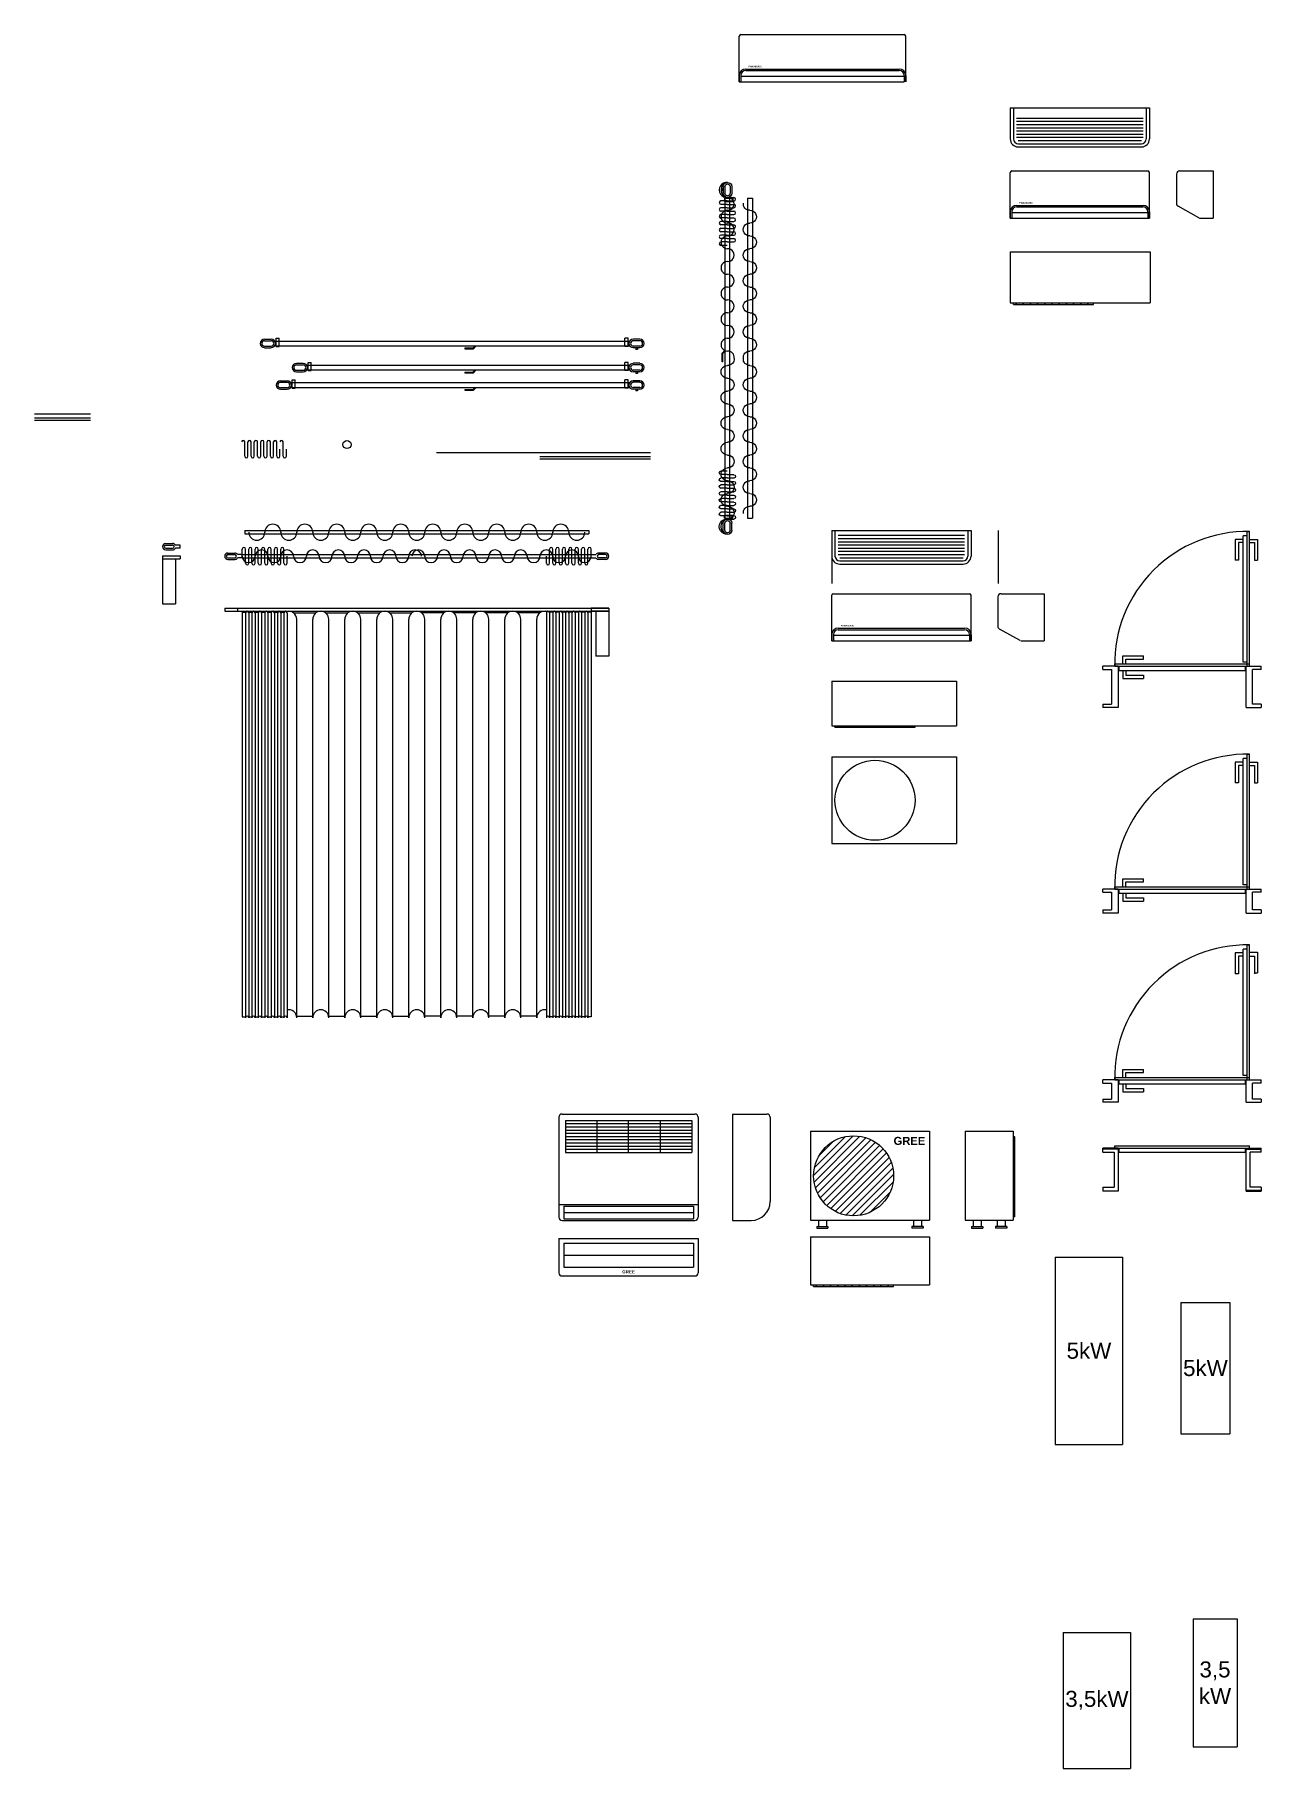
# Model space of a CAD drawing. Header units: millimetres. Extents: x -191 to 6553, y -2393 to 721.
# Drawn here: x 602 to 1369, y -362 to 721 of the extents above; entities that cross this region are included whole.
import ezdxf
from ezdxf.lldxf.tags import DXFTag

# ---------------------------------------------------------------- set-up
doc = ezdxf.new("R2010")
doc.units = ezdxf.units.MM
doc.layers.add('Zasłony', color=9, linetype='Continuous')
tags = doc.linetypes.add('03B018', pattern=[5.4, 2.16, -3.24]).pattern_tags.tags
tags[6:7] = [DXFTag(74, 4), DXFTag(75, 0), DXFTag(340, '0'), DXFTag(46, 1.0), DXFTag(50, 0.0), DXFTag(44, 0.0), DXFTag(45, 0.0)]
tags[4:5] = [DXFTag(74, 4), DXFTag(75, 0), DXFTag(340, '0'), DXFTag(46, 1.0), DXFTag(50, 0.0), DXFTag(44, 0.0), DXFTag(45, 0.0)]

# ---------------------------------------------------------------- blocks, each defined once
blk = doc.blocks.new('Z$W@#20326')
for p, q in [((0, 4), (84.3, 4)), ((0, 2.5), (0, 4)), ((0, 2.5), (84.3, 2.5)), ((2.65, 2.5), (2.65, 0)), ((2.65, 0), (81.65, 0)), ((81.65, 2.5), (81.65, 0)), ((84.3, 2.5), (84.3, 4))]:
    blk.add_line(p, q)
blk = doc.blocks.new('Z$W@#32459')
for p, q in [((2.6, 6.3), (6.9, 6.3)), ((2.6, 5.3), (6.9, 5.3)), ((2.6, 2), (6.9, 2)), ((2.6, 1), (6.9, 1)), ((9, 5.1), (211, 5.1)), ((9, 2.1), (211, 2.1)), ((10, 1.8), (10, 6.9)), ((10, 6.9), (12, 6.9)), ((10, 1.8), (12, 1.8)), ((12, 1.8), (12, 6.9)), ((107.9, 0.8), (113.1, 0.8)), ((107.9, 0.8), (107.9, 0.3)), ((107.9, 0.3), (113.3, 0.3)), ((113.1, 0.8), (114.4, 2.1)), ((113.3, 0.3), (115.1, 2.1)), ((208, 1.8), (208, 6.9)), ((210, 6.9), (208, 6.9)), ((210, 1.8), (208, 1.8)), ((210, 1.8), (210, 6.9)), ((217.3, 6.3), (213.2, 6.3)), ((217.3, 5.3), (213.2, 5.3)), ((217.3, 2), (213.2, 2)), ((217.3, 1), (213.2, 1)), ((214.8, 1), (214.8, 0)), ((215.8, 0), (214.8, 0)), ((215.8, 1), (215.8, 0))]:
    blk.add_line(p, q)
for centre, radius, start, end in [((2.6, 3.6), 2.65, 90, 270), ((2.6, 3.6), 1.65, 90, 270), ((6.9, 3.6), 2.65, 270, 90), ((6.9, 3.6), 1.65, 270, 90), ((213.2, 3.6), 2.65, 90, 270), ((213.2, 3.6), 1.65, 90, 270), ((217.3, 3.6), 2.65, 270, 90), ((217.3, 3.6), 1.65, 270, 90)]:
    blk.add_arc(centre, radius, start, end)
blk = doc.blocks.new('Z$W@#17954')
for centre, radius, start, end in [((4.8, 4.8), 4.81, 188.597, 351.403), ((13.5, 4.2), 4, 358.6686, 181.3314), ((21.5, 4), 4, 178.6686, 1.3314), ((29.5, 4.2), 4, 358.6686, 181.3314), ((37.5, 4), 4, 178.6686, 1.3314), ((45.5, 4.2), 4, 358.6686, 181.3314), ((53.5, 4), 4, 178.6686, 1.3314), ((61.5, 4.2), 4, 358.6686, 181.3314), ((69.5, 4), 4, 178.6686, 1.3314), ((77.5, 4.2), 4, 358.6686, 181.3314), ((85.5, 4), 4, 178.6686, 1.3314), ((93.5, 4.2), 4, 358.6686, 181.3314), ((101.5, 4), 4, 178.6686, 1.3314), ((109.5, 4.2), 4, 83.1113, 181.3314)]:
    blk.add_arc(centre, radius, start, end)
blk = doc.blocks.new('Z$W@#15701')
for p, q in [((8.3, 13.1), (8.3, 17.2)), ((10.4, 13.1), (10.4, 17.2)), ((10.4, 13.1), (10.4, 9.1)), ((12.6, 13.1), (12.6, 17.2)), ((12.6, 13.1), (12.6, 9.1)), ((14.7, 13.1), (14.7, 17.2)), ((14.7, 13.1), (14.7, 9.1)), ((16.9, 13.1), (16.9, 17.2)), ((16.9, 13.1), (16.9, 9.1)), ((19, 13.1), (19, 17.2)), ((19, 13.1), (19, 9.1)), ((21.1, 13.1), (21.1, 17.2)), ((21.1, 13.1), (21.1, 9.1)), ((23.3, 13.1), (23.3, 17.2)), ((23.3, 13.1), (23.3, 9.1)), ((25.4, 13.1), (25.4, 17.2)), ((25.4, 13.1), (25.4, 9.1)), ((27.6, 13.1), (27.6, 17.2)), ((27.6, 13.1), (27.6, 9.1)), ((29.7, 13.1), (29.7, 17.2)), ((29.7, 13.1), (29.7, 9.1)), ((31.8, 13.1), (31.8, 17.2)), ((31.8, 13.1), (31.8, 9.1)), ((34, 13.1), (34, 17.2)), ((34, 13.1), (34, 9.1)), ((36.1, 13.1), (36.1, 17.2)), ((36.1, 13.1), (36.1, 9.1)), ((38.3, 13.1), (38.3, 9.1))]:
    blk.add_line(p, q)
for centre, radius, start, end in [((3.6, 12.8), 4.78, 174.2123, 5.7877), ((9.4, 17.2), 1.07, 0, 180), ((13.6, 17.2), 1.07, 0, 180), ((17.9, 17.2), 1.07, 0, 180), ((22.2, 17.2), 1.07, 0, 180), ((26.5, 17.2), 1.07, 0, 180), ((30.8, 17.2), 1.07, 0, 180), ((35, 17.2), 1.07, 0, 180), ((11.5, 9.1), 1.07, 180, 0), ((15.8, 9.1), 1.07, 180, 0), ((20.1, 9.1), 1.07, 180, 0), ((24.3, 9.1), 1.07, 180, 0), ((28.6, 9.1), 1.07, 180, 0), ((32.9, 9.1), 1.07, 180, 0), ((37.2, 9.1), 1.07, 180, 0)]:
    blk.add_arc(centre, radius, start, end)
blk = doc.blocks.new('Z$W@#593')
for name, p in [('Z$W@#15701', (1.2, -8)), ('Z$W@#17954', (0, 1.2)), ('Z$W@#32459', (0, 1.6))]:
    blk.add_blockref(name, p)
at = {"xscale": -0.9999999999999996}
for name, p in [('Z$W@#17954', (220, 1.2)), ('Z$W@#15701', (218.8, -8))]:
    blk.add_blockref(name, p, dxfattribs=at)
blk = doc.blocks.new('Z$W@#21699')
for p, q in [((0, 5.5), (200, 5.5)), ((0, 5.5), (0, 2.5)), ((0, 2.5), (200, 2.5)), ((200, 5.5), (200, 2.5))]:
    blk.add_line(p, q)
for centre, start, end in [((3.5, 4.2), 358.6686, 97.4535), ((11.5, 4), 178.6686, 1.3314), ((19.5, 4.2), 358.6686, 181.3314), ((27.5, 4), 178.6686, 1.3314), ((35.5, 4.2), 358.6686, 181.3314), ((43.5, 4), 178.6686, 1.3314), ((51.5, 4.2), 358.6686, 181.3314), ((59.5, 4), 178.6686, 1.3314), ((67.5, 4.2), 358.6686, 181.3314), ((75.5, 4), 178.6686, 1.3314), ((83.5, 4.2), 358.6686, 181.3314), ((91.5, 4), 178.6686, 1.3314), ((99.5, 4.2), 83.1113, 181.3314), ((100.5, 4.2), 358.6686, 96.8887), ((108.5, 4), 178.6686, 1.3314), ((116.5, 4.2), 358.6686, 181.3314), ((124.5, 4), 178.6686, 1.3314), ((132.5, 4.2), 358.6686, 181.3314), ((140.5, 4), 178.6686, 1.3314), ((148.5, 4.2), 358.6686, 181.3314), ((156.5, 4), 178.6686, 1.3314), ((164.5, 4.2), 358.6686, 181.3314), ((172.5, 4), 178.6686, 1.3314), ((180.5, 4.2), 358.6686, 181.3314), ((188.5, 4), 178.6686, 1.3314), ((196.5, 4.2), 82.5465, 181.3314)]:
    blk.add_arc(centre, 4, start, end)

msp = doc.modelspace()

# ---------------------------------------------------------------- hatches: boundary and pattern name
h = msp.add_hatch()
h.set_pattern_fill('ANSI31', color=256, style=0)
h.set_pattern_definition([(315, (111.558, 871.054), (-2.245064, -2.245064), [])])
h.paths.add_polyline_path([(1263.6, 553.7), (1263.6, 552.7), (1213.6, 552.7), (1213.6, 553.7)])
h = msp.add_hatch()
h.set_pattern_fill('ANSI31', color=256, style=0)
h.set_pattern_definition([(315, (0, 606.85), (-2.245064, -2.245064), [])])
h.paths.add_polyline_path([(1152.1, 289.5), (1152.1, 288.5), (1102.1, 288.5), (1102.1, 289.5)])
h = msp.add_hatch()
h.set_pattern_fill('ANSI31', color=256, style=0)
h.set_pattern_definition([(45, (-173.1503, -494.611), (-2.245064, 2.245064), [])])
h.paths.add_polyline_path([(1138.7, 8.2, 1), (1088.7, 8.2, 1)])
h = msp.add_hatch()
h.set_pattern_fill('ANSI31', color=256, angle=90, style=0)
h.set_pattern_definition([(45, (896.1423, -1119.591), (2.245064, -2.245064), [])])
h.paths.add_polyline_path([(1213.5, 32.5), (1214.5, 32.5), (1214.5, -17.5), (1213.5, -17.5)])
h = msp.add_hatch()
h.set_pattern_fill('ANSI31', color=256, style=0)
h.set_pattern_definition([(315, (-13.384, 257.4755), (-2.245064, -2.245064), [])])
h.paths.add_polyline_path([(1138.7, -59.9), (1138.7, -60.9), (1088.7, -60.9), (1088.7, -59.9)])

# ---------------------------------------------------------------- linework, layer by layer
for p, q in [((1042.3, 691.9), (1042.3, 720.4)), ((1043.3, 721.4), (1145.3, 721.4)), ((1146.3, 691.9), (1146.3, 720.4)), ((1042.3, 695.9), (1042.3, 691.9)), ((1043.3, 695.9), (1043.3, 691.9)), ((1043.3, 695.4), (1145.3, 695.4)), ((1046.3, 699.9), (1142.3, 699.9)), ((1046.3, 698.9), (1142.3, 698.9)), ((1145.3, 695.9), (1145.3, 691.9)), ((1146.3, 695.9), (1146.3, 691.9)), ((1042.3, 691.9), (1145.3, 691.9)), ((1211.6, 675.6), (1298.6, 675.6)), ((1211.6, 675.6), (1211.6, 656.2)), ((1213.6, 675.6), (1213.6, 656.2)), ((1296.6, 675.6), (1296.6, 656.2)), ((1298.6, 675.6), (1298.6, 656.2)), ((1215.6, 669.2), (1294.6, 669.2)), ((1215.6, 667.2), (1294.6, 667.2)), ((1215.6, 665.2), (1294.6, 665.2)), ((1215.6, 663.2), (1294.6, 663.2)), ((1215.6, 661.2), (1294.6, 661.2)), ((1215.6, 659.2), (1294.6, 659.2)), ((1215.6, 657.2), (1294.6, 657.2)), ((1216.6, 655.2), (1293.6, 655.2)), ((1216.6, 653.2), (1293.6, 653.2)), ((1216.6, 651.2), (1293.6, 651.2)), ((1211.6, 606.7), (1211.6, 635.2)), ((1212.6, 636.2), (1297.6, 636.2)), ((1298.6, 606.7), (1298.6, 635.2)), ((1315.5, 634.2), (1315.5, 615.9)), ((1317.5, 636.2), (1338.4, 636.2)), ((1338.4, 636.2), (1338.4, 606.7)), ((1211.6, 610.7), (1211.6, 606.7)), ((1212.6, 610.7), (1212.6, 606.7)), ((1212.6, 610.2), (1297.6, 610.2)), ((1215.6, 614.7), (1294.6, 614.7)), ((1215.6, 613.7), (1294.6, 613.7)), ((1297.6, 610.7), (1297.6, 606.7)), ((1298.6, 610.7), (1298.6, 606.7)), ((1329.5, 606.9), (1316.5, 614.1)), ((1211.6, 606.7), (1298.6, 606.7)), ((1330.5, 606.7), (1338.4, 606.7)), ((1211.6, 585.7), (1211.6, 553.7)), ((1211.6, 585.7), (1299.1, 585.7)), ((1299.1, 585.7), (1299.1, 553.7)), ((1211.6, 553.7), (1299.1, 553.7)), ((1213.6, 552.7), (1213.6, 553.7)), ((1213.6, 552.7), (1263.6, 552.7)), ((1263.6, 552.7), (1263.6, 553.7)), ((745.5, 531), (749.7, 531)), ((752.8, 526.5), (752.8, 531.6)), ((752.8, 531.6), (754.8, 531.6)), ((754.8, 526.5), (754.8, 531.6)), ((970.8, 526.5), (970.8, 531.6)), ((972.8, 531.6), (970.8, 531.6)), ((972.8, 526.5), (972.8, 531.6)), ((980.2, 531), (976, 531)), ((745.5, 530), (749.7, 530)), ((745.5, 526.7), (749.7, 526.7)), ((745.5, 525.7), (749.7, 525.7)), ((751.8, 529.9), (973.8, 529.9)), ((751.8, 526.9), (973.8, 526.9)), ((752.8, 526.5), (754.8, 526.5)), ((870.7, 525.6), (875.9, 525.6)), ((870.7, 525.6), (870.7, 525.1)), ((870.7, 525.1), (876.1, 525.1)), ((875.9, 525.6), (877.2, 526.9)), ((876.1, 525.1), (877.9, 526.9)), ((972.8, 526.5), (970.8, 526.5)), ((980.2, 530), (976, 530)), ((980.2, 526.7), (976, 526.7)), ((980.2, 525.7), (976, 525.7)), ((977.6, 525.7), (977.6, 524.7)), ((978.6, 524.7), (977.6, 524.7)), ((978.6, 525.7), (978.6, 524.7)), ((765.5, 516), (769.7, 516)), ((765.5, 515), (769.7, 515)), ((765.5, 511.7), (769.7, 511.7)), ((765.5, 510.7), (769.7, 510.7)), ((771.8, 514.8), (973.8, 514.8)), ((771.8, 511.8), (973.8, 511.8)), ((772.8, 511.4), (772.8, 516.5)), ((772.8, 516.5), (774.8, 516.5)), ((772.8, 511.4), (774.8, 511.4)), ((774.8, 511.4), (774.8, 516.5)), ((870.7, 510.5), (875.9, 510.5)), ((870.7, 510.5), (870.7, 510)), ((870.7, 510), (876.1, 510)), ((875.9, 510.5), (877.2, 511.8)), ((876.1, 510), (877.9, 511.8)), ((970.8, 511.4), (970.8, 516.5)), ((972.8, 516.5), (970.8, 516.5)), ((972.8, 511.4), (970.8, 511.4)), ((972.8, 511.4), (972.8, 516.5)), ((980.2, 516), (976, 516)), ((980.2, 515), (976, 515)), ((980.2, 511.7), (976, 511.7)), ((980.2, 510.7), (976, 510.7)), ((977.6, 510.7), (977.6, 509.7)), ((978.6, 509.7), (977.6, 509.7)), ((978.6, 510.7), (978.6, 509.7)), ((755.5, 505.1), (759.7, 505.1)), ((755.5, 504.1), (759.7, 504.1)), ((755.5, 500.8), (759.7, 500.8)), ((755.5, 499.8), (759.7, 499.8)), ((761.8, 503.9), (973.8, 503.9)), ((761.8, 500.9), (973.8, 500.9)), ((762.8, 500.5), (762.8, 505.6)), ((762.8, 505.6), (764.8, 505.6)), ((762.8, 500.5), (764.8, 500.5)), ((764.8, 500.5), (764.8, 505.6)), ((870.7, 499.6), (875.9, 499.6)), ((870.7, 499.6), (870.7, 499.1)), ((870.7, 499.1), (876.1, 499.1)), ((875.9, 499.6), (877.2, 500.9)), ((876.1, 499.1), (877.9, 500.9)), ((970.8, 500.5), (970.8, 505.6)), ((972.8, 505.6), (970.8, 505.6)), ((972.8, 500.5), (970.8, 500.5)), ((972.8, 500.5), (972.8, 505.6)), ((980.2, 505.1), (976, 505.1)), ((980.2, 504.1), (976, 504.1)), ((980.2, 500.8), (976, 500.8)), ((980.2, 499.8), (976, 499.8)), ((977.6, 499.8), (977.6, 498.8)), ((978.6, 498.8), (977.6, 498.8)), ((978.6, 499.8), (978.6, 498.8)), ((636.9, 484.2), (601.9, 484.2)), ((636.9, 481.7), (601.9, 481.7)), ((636.9, 480.2), (601.9, 480.2)), ((733.2, 457.9), (733.2, 466.8)), ((733.2, 462.4), (733.2, 466.8)), ((735.2, 457.9), (735.2, 466.8)), ((735.2, 462.4), (735.2, 466.8)), ((737.2, 457.9), (737.2, 466.8)), ((737.2, 462.4), (737.2, 466.8)), ((739.2, 457.9), (739.2, 466.8)), ((741.2, 457.9), (741.2, 466.8)), ((743.2, 457.9), (743.2, 466.8)), ((745.2, 457.9), (745.2, 466.8)), ((747.2, 457.9), (747.2, 466.8)), ((749.2, 457.9), (749.2, 466.8)), ((751.2, 457.9), (751.2, 466.8)), ((753.2, 457.9), (753.2, 466.8)), ((757.2, 457.9), (757.2, 466.8)), ((755.2, 457.9), (755.2, 462.4)), ((759.2, 457.9), (759.2, 462.4)), ((986.7, 460), (853.1, 460)), ((986.7, 457.5), (917.7, 457.5)), ((986.7, 456), (917.7, 456)), ((683.9, 403.4), (688.1, 403.4)), ((683.9, 402.4), (688.1, 402.4)), ((692.9, 402.4), (689.9, 402.4)), ((692.9, 400.4), (692.9, 402.4)), ((733.2, 411.4), (948.2, 411.4)), ((733.2, 411.4), (733.2, 409.4)), ((733.2, 409.4), (948.2, 409.4)), ((948.2, 411.4), (948.2, 409.4)), ((1100.1, 411.4), (1187.1, 411.4)), ((1100.1, 411.4), (1100.1, 395.5)), ((1100.1, 411.4), (1100.1, 378.3)), ((1102.1, 411.4), (1102.1, 395.5)), ((1104.1, 408.5), (1183.1, 408.5)), ((1104.1, 406.5), (1183.1, 406.5)), ((1104.1, 404.5), (1183.1, 404.5)), ((1104.1, 402.5), (1183.1, 402.5)), ((1185.1, 411.4), (1185.1, 395.5)), ((1187.1, 411.4), (1187.1, 395.5)), ((1204.1, 411.4), (1204.1, 378.3)), ((1352.2, 405.9), (1352.2, 392.9)), ((1357.2, 405.9), (1352.2, 405.9)), ((1354.2, 403.9), (1354.2, 392.9)), ((1357.2, 403.9), (1354.2, 403.9)), ((1361.2, 405.9), (1366.2, 405.9)), ((1361.2, 403.9), (1364.2, 403.9)), ((1364.2, 403.9), (1364.2, 392.9)), ((1366.2, 405.9), (1366.2, 392.9)), ((681.9, 395.7), (692.9, 395.7)), ((681.9, 395.7), (681.9, 365.7)), ((681.9, 393.7), (692.9, 393.7)), ((683.9, 400.4), (688.1, 400.4)), ((683.9, 399.4), (688.1, 399.4)), ((692.9, 400.4), (689.9, 400.4)), ((689.9, 393.7), (689.9, 365.7)), ((692.9, 395.7), (692.9, 393.7)), ((722.7, 397.4), (727, 397.4)), ((722.7, 396.4), (727, 396.4)), ((722.7, 394.4), (727, 394.4)), ((722.7, 393.4), (727, 393.4)), ((731.7, 396.4), (728.7, 396.4)), ((731.7, 394.4), (728.7, 394.4)), ((731.7, 395.4), (731.7, 399.9)), ((731.7, 394.4), (731.7, 396.4)), ((731.7, 396.4), (949.7, 396.4)), ((731.7, 394.4), (949.7, 394.4)), ((733.7, 391), (733.7, 399.9)), ((733.7, 395.4), (733.7, 399.9)), ((735.7, 391), (735.7, 399.9)), ((735.7, 395.4), (735.7, 399.9)), ((737.7, 391), (737.7, 399.9)), ((737.7, 395.4), (737.7, 399.9)), ((739.7, 391), (739.7, 399.9)), ((739.7, 395.4), (739.7, 399.9)), ((741.7, 391), (741.7, 399.9)), ((741.7, 395.4), (741.7, 399.9)), ((743.7, 391), (743.7, 399.9)), ((743.7, 395.4), (743.7, 399.9)), ((745.7, 391), (745.7, 399.9)), ((745.7, 395.4), (745.7, 399.9)), ((747.7, 391), (747.7, 399.9)), ((747.7, 395.4), (747.7, 399.9)), ((749.7, 391), (749.7, 399.9)), ((749.7, 395.4), (749.7, 399.9)), ((751.7, 391), (751.7, 399.9)), ((751.7, 395.4), (751.7, 399.9)), ((753.7, 391), (753.7, 399.9)), ((753.7, 395.4), (753.7, 399.9)), ((755.7, 395.4), (755.7, 399.9)), ((755.7, 391), (755.7, 395.4)), ((757.7, 391), (757.7, 399.9)), ((757.7, 395.4), (757.7, 399.9)), ((759.7, 391), (759.7, 395.4)), ((921.7, 391), (921.7, 395.4)), ((923.7, 391), (923.7, 399.9)), ((923.7, 395.4), (923.7, 399.9)), ((925.7, 395.4), (925.7, 399.9)), ((925.7, 391), (925.7, 395.4)), ((927.7, 391), (927.7, 399.9)), ((927.7, 395.4), (927.7, 399.9)), ((929.7, 391), (929.7, 399.9)), ((929.7, 395.4), (929.7, 399.9)), ((931.7, 391), (931.7, 399.9)), ((931.7, 395.4), (931.7, 399.9)), ((933.7, 391), (933.7, 399.9)), ((933.7, 395.4), (933.7, 399.9)), ((935.7, 391), (935.7, 399.9)), ((935.7, 395.4), (935.7, 399.9)), ((937.7, 391), (937.7, 399.9)), ((937.7, 395.4), (937.7, 399.9)), ((939.7, 391), (939.7, 399.9)), ((939.7, 395.4), (939.7, 399.9)), ((941.7, 391), (941.7, 399.9)), ((941.7, 395.4), (941.7, 399.9)), ((943.7, 391), (943.7, 399.9)), ((943.7, 395.4), (943.7, 399.9)), ((945.7, 391), (945.7, 399.9)), ((945.7, 395.4), (945.7, 399.9)), ((947.7, 391), (947.7, 399.9)), ((947.7, 395.4), (947.7, 399.9)), ((949.7, 395.4), (949.7, 399.9)), ((949.7, 394.4), (949.7, 396.4)), ((949.7, 396.4), (952.7, 396.4)), ((949.7, 394.4), (952.7, 394.4)), ((958.7, 397.4), (954.5, 397.4)), ((958.7, 396.4), (954.5, 396.4)), ((958.7, 394.4), (954.5, 394.4)), ((958.7, 393.4), (954.5, 393.4)), ((1104.1, 400.5), (1183.1, 400.5)), ((1104.1, 398.5), (1183.1, 398.5)), ((1104.1, 396.5), (1183.1, 396.5)), ((1105.1, 394.5), (1182.1, 394.5)), ((1105.1, 392.5), (1182.1, 392.5)), ((1105.1, 390.5), (1182.1, 390.5)), ((1354.2, 392.9), (1352.2, 392.9)), ((1364.2, 392.9), (1366.2, 392.9)), ((1100.1, 342.5), (1100.1, 371)), ((1101.1, 372), (1186.1, 372)), ((1187.1, 342.5), (1187.1, 371)), ((1203.9, 370), (1203.9, 351.6)), ((1205.9, 372), (1232.8, 372)), ((1232.8, 372), (1232.8, 342.5)), ((681.9, 365.7), (689.9, 365.7)), ((720.7, 363), (720.7, 361)), ((720.7, 363), (960.7, 363)), ((720.7, 361), (960.7, 361)), ((728.7, 363), (728.7, 361)), ((731.7, 360.5), (731.7, 107.5)), ((731.7, 360.5), (733.9, 360.5)), ((733.7, 360), (733.7, 107)), ((735.6, 360.5), (737.9, 360.5)), ((735.7, 360), (735.7, 107)), ((737.7, 360), (737.7, 107)), ((739.6, 360.5), (741.9, 360.5)), ((739.7, 360), (739.7, 107)), ((741.7, 360), (741.7, 107)), ((743.6, 360.5), (745.9, 360.5)), ((743.7, 360), (743.7, 107)), ((745.7, 360), (745.7, 107)), ((747.6, 360.5), (749.9, 360.5)), ((747.7, 360), (747.7, 107)), ((749.7, 360), (749.7, 107)), ((751.6, 360.5), (753.9, 360.5)), ((751.7, 360), (751.7, 107)), ((753.7, 360), (753.7, 107)), ((755.6, 360.5), (757.9, 360.5)), ((755.7, 360), (755.7, 107)), ((757.7, 360), (757.7, 107)), ((759.7, 360), (759.7, 107)), ((763.7, 360), (777.7, 360)), ((783.7, 360), (797.7, 360)), ((803.7, 360), (817.7, 360)), ((823.7, 360), (837.7, 360)), ((857.7, 360), (843.7, 360)), ((877.7, 360), (863.7, 360)), ((897.7, 360), (883.7, 360)), ((917.7, 360), (903.7, 360)), ((921.7, 360), (921.7, 107)), ((925.9, 360.5), (923.6, 360.5)), ((923.7, 360), (923.7, 107)), ((925.7, 360), (925.7, 107)), ((929.9, 360.5), (927.6, 360.5)), ((927.7, 360), (927.7, 107)), ((929.7, 360), (929.7, 107)), ((933.9, 360.5), (931.6, 360.5)), ((931.7, 360), (931.7, 107)), ((933.7, 360), (933.7, 107)), ((937.9, 360.5), (935.6, 360.5)), ((935.7, 360), (935.7, 107)), ((937.7, 360), (937.7, 107)), ((941.9, 360.5), (939.6, 360.5)), ((939.7, 360), (939.7, 107)), ((941.7, 360), (941.7, 107)), ((945.9, 360.5), (943.6, 360.5)), ((943.7, 360), (943.7, 107)), ((945.7, 360), (945.7, 107)), ((949.7, 360.5), (947.6, 360.5)), ((947.7, 360), (947.7, 107)), ((960.7, 363), (949.7, 363)), ((949.7, 363), (949.7, 361)), ((960.7, 361), (949.7, 361)), ((949.7, 360.5), (949.7, 107.5)), ((952.7, 361), (952.7, 333)), ((960.7, 363), (960.7, 333)), ((960.7, 363), (960.7, 361)), ((765.7, 107), (765.7, 356)), ((775.7, 107), (775.7, 356)), ((785.7, 107), (785.7, 356)), ((795.7, 107), (795.7, 356)), ((805.7, 107), (805.7, 356)), ((815.7, 107), (815.7, 356)), ((825.7, 107), (825.7, 356)), ((835.7, 107), (835.7, 356)), ((845.7, 107), (845.7, 356)), ((855.7, 107), (855.7, 356)), ((865.7, 107), (865.7, 356)), ((875.7, 107), (875.7, 356)), ((885.7, 107), (885.7, 356)), ((895.7, 107), (895.7, 356)), ((905.7, 107), (905.7, 356)), ((915.7, 107), (915.7, 356)), ((1104.1, 350.5), (1183.1, 350.5)), ((1104.1, 349.5), (1183.1, 349.5)), ((1217.9, 342.7), (1205, 349.9)), ((1100.1, 346.5), (1100.1, 342.5)), ((1100.1, 342.5), (1187.1, 342.5)), ((1101.1, 346.5), (1101.1, 342.5)), ((1101.1, 346), (1186.1, 346)), ((1186.1, 346.5), (1186.1, 342.5)), ((1187.1, 346.5), (1187.1, 342.5)), ((1218.9, 342.5), (1232.8, 342.5)), ((960.7, 333), (952.7, 333)), ((1269.5, 324.6), (1269.5, 326.6)), ((1279, 326.6), (1269.5, 326.6)), ((1276.9, 326.6), (1276.9, 328.1)), ((1276.9, 328.1), (1361.2, 328.1)), ((1276.9, 326.6), (1361.2, 326.6)), ((1279, 326.6), (1279, 300.9)), ((1279.5, 326.6), (1279.5, 324.1)), ((1281.9, 333.1), (1294.9, 333.1)), ((1281.9, 328.1), (1281.9, 333.1)), ((1283.9, 331.1), (1294.9, 331.1)), ((1283.9, 328.1), (1283.9, 331.1)), ((1294.9, 331.1), (1294.9, 333.1)), ((1358.5, 326.6), (1358.5, 324.1)), ((1359, 300.9), (1359, 326.6)), ((1359, 326.6), (1368.5, 326.6)), ((1361.2, 326.6), (1361.2, 328.1)), ((1368.5, 324.6), (1368.5, 326.6)), ((1100.1, 317.4), (1100.1, 289.5)), ((1100.1, 317.4), (1178.1, 317.4)), ((1178.1, 317.4), (1178.1, 289.5)), ((1269.5, 324.6), (1275, 324.6)), ((1275, 324.6), (1275, 302.9)), ((1279.5, 324.1), (1358.5, 324.1)), ((1281.9, 324.1), (1281.9, 319.1)), ((1281.9, 319.1), (1294.9, 319.1)), ((1283.9, 324.1), (1283.9, 321.1)), ((1283.9, 321.1), (1294.9, 321.1)), ((1294.9, 321.1), (1294.9, 319.1)), ((1368.5, 324.6), (1363, 324.6)), ((1363, 302.9), (1363, 324.6)), ((1269.5, 302.9), (1275, 302.9)), ((1269.5, 302.9), (1269.5, 300.9)), ((1279, 300.9), (1269.5, 300.9)), ((1359, 300.9), (1368.5, 300.9)), ((1368.5, 302.9), (1363, 302.9)), ((1368.5, 302.9), (1368.5, 300.9)), ((1100.1, 289.5), (1178.1, 289.5)), ((1102.1, 288.5), (1102.1, 289.5)), ((1102.1, 288.5), (1152.1, 288.5)), ((1152.1, 288.5), (1152.1, 289.5)), ((1100.1, 270), (1100.1, 215.8)), ((1100.1, 270), (1178.1, 270)), ((1178.1, 270), (1178.1, 215.8)), ((1352.2, 266.7), (1352.2, 253.7)), ((1357.2, 266.7), (1352.2, 266.7)), ((1354.2, 264.7), (1354.2, 253.7)), ((1357.2, 264.7), (1354.2, 264.7)), ((1361.2, 266.7), (1366.2, 266.7)), ((1361.2, 264.7), (1364.2, 264.7)), ((1364.2, 264.7), (1364.2, 253.7)), ((1366.2, 266.7), (1366.2, 253.7)), ((1354.2, 253.7), (1352.2, 253.7)), ((1364.2, 253.7), (1366.2, 253.7)), ((1100.1, 215.8), (1178.1, 215.8)), ((1269.5, 185.4), (1269.5, 187.4)), ((1279, 187.4), (1269.5, 187.4)), ((1269.5, 185.4), (1275, 185.4)), ((1275, 185.4), (1275, 174.4)), ((1276.9, 187.4), (1276.9, 188.9)), ((1276.9, 188.9), (1361.2, 188.9)), ((1276.9, 187.4), (1361.2, 187.4)), ((1279, 187.4), (1279, 172.4)), ((1279.5, 187.4), (1279.5, 184.9)), ((1279.5, 184.9), (1358.5, 184.9)), ((1281.9, 193.9), (1294.9, 193.9)), ((1281.9, 188.9), (1281.9, 193.9)), ((1281.9, 184.9), (1281.9, 179.9)), ((1283.9, 191.9), (1294.9, 191.9)), ((1283.9, 188.9), (1283.9, 191.9)), ((1283.9, 184.9), (1283.9, 181.9)), ((1294.9, 191.9), (1294.9, 193.9)), ((1358.5, 187.4), (1358.5, 184.9)), ((1359, 172.4), (1359, 187.4)), ((1359, 187.4), (1368.5, 187.4)), ((1361.2, 187.4), (1361.2, 188.9)), ((1368.5, 185.4), (1363, 185.4)), ((1363, 174.4), (1363, 185.4)), ((1368.5, 185.4), (1368.5, 187.4)), ((1269.5, 174.4), (1275, 174.4)), ((1269.5, 174.4), (1269.5, 172.4)), ((1281.9, 179.9), (1294.9, 179.9)), ((1283.9, 181.9), (1294.9, 181.9)), ((1294.9, 181.9), (1294.9, 179.9)), ((1368.5, 174.4), (1363, 174.4)), ((1368.5, 174.4), (1368.5, 172.4)), ((1279, 172.4), (1269.5, 172.4)), ((1359, 172.4), (1368.5, 172.4)), ((1352.2, 147.5), (1352.2, 134.5)), ((1357.2, 147.5), (1352.2, 147.5)), ((1354.2, 145.5), (1354.2, 134.5)), ((1357.2, 145.5), (1354.2, 145.5)), ((1361.2, 148), (1366.2, 148)), ((1361.2, 145.5), (1364.2, 145.5)), ((1364.2, 145.5), (1364.2, 134.5)), ((1366.2, 148), (1366.2, 135)), ((1354.2, 134.5), (1352.2, 134.5)), ((1364.2, 135), (1366.2, 135)), ((731.7, 107.5), (733.7, 107.5)), ((735.7, 107.5), (737.7, 107.5)), ((739.7, 107.5), (741.7, 107.5)), ((743.7, 107.5), (745.7, 107.5)), ((747.7, 107.5), (749.7, 107.5)), ((751.7, 107.5), (753.7, 107.5)), ((755.7, 107.5), (757.7, 107.5)), ((765.7, 108), (775.7, 108)), ((785.7, 108), (795.7, 108)), ((805.7, 108), (815.7, 108)), ((825.7, 108), (835.7, 108)), ((855.7, 108), (845.7, 108)), ((875.7, 108), (865.7, 108)), ((895.7, 108), (885.7, 108)), ((915.7, 108), (905.7, 108)), ((925.7, 107.5), (923.7, 107.5)), ((929.7, 107.5), (927.7, 107.5)), ((933.7, 107.5), (931.7, 107.5)), ((937.7, 107.5), (935.7, 107.5)), ((941.7, 107.5), (939.7, 107.5)), ((945.7, 107.5), (943.7, 107.5)), ((949.7, 107.5), (947.7, 107.5)), ((1269.5, 66.2), (1269.5, 68.2)), ((1279, 68.2), (1269.5, 68.2)), ((1269.5, 66.2), (1275, 66.2)), ((1275, 66.2), (1275, 56.2)), ((1276.9, 68.2), (1276.9, 69.7)), ((1276.9, 69.7), (1361.2, 69.7)), ((1276.9, 68.2), (1361.2, 68.2)), ((1279, 68.2), (1279, 54.2)), ((1279.5, 68.2), (1279.5, 65.7)), ((1279.5, 65.7), (1358.5, 65.7)), ((1281.9, 74.7), (1294.9, 74.7)), ((1281.9, 69.7), (1281.9, 74.7)), ((1281.9, 65.7), (1281.9, 60.7)), ((1283.9, 72.7), (1294.9, 72.7)), ((1283.9, 69.7), (1283.9, 72.7)), ((1283.9, 65.7), (1283.9, 62.7)), ((1294.9, 72.7), (1294.9, 74.7)), ((1358.5, 68.2), (1358.5, 65.7)), ((1359, 54.2), (1359, 68.2)), ((1359, 68.2), (1368.5, 68.2)), ((1361.2, 68.2), (1361.2, 69.7)), ((1368.5, 66.2), (1363, 66.2)), ((1363, 56.2), (1363, 66.2)), ((1368.5, 66.2), (1368.5, 68.2)), ((1269.5, 56.2), (1275, 56.2)), ((1269.5, 56.2), (1269.5, 54.2)), ((1279, 54.2), (1269.5, 54.2)), ((1281.9, 60.7), (1294.9, 60.7)), ((1283.9, 62.7), (1294.9, 62.7)), ((1294.9, 62.7), (1294.9, 60.7)), ((1359, 54.2), (1368.5, 54.2)), ((1368.5, 56.2), (1363, 56.2)), ((1368.5, 56.2), (1368.5, 54.2)), ((929.6, 44.8), (929.6, -17.7)), ((931.6, 46.8), (1014.6, 46.8)), ((1016.6, 44.8), (1016.6, -17.7)), ((1038.1, 46.8), (1059.6, 46.8)), ((1038.1, 46.8), (1038.1, -19.7)), ((1061.6, 44.8), (1061.6, -7.9)), ((933.6, 42.8), (1012.6, 42.8)), ((933.6, 42.8), (933.6, 22.8)), ((933.6, 40.8), (1012.6, 40.8)), ((933.6, 38.8), (1012.6, 38.8)), ((933.6, 36.8), (1012.6, 36.8)), ((933.6, 34.8), (1012.6, 34.8)), ((933.6, 32.8), (1012.6, 32.8)), ((953.3, 42.8), (953.3, 22.8)), ((973.1, 22.8), (973.1, 42.8)), ((992.8, 42.8), (992.8, 22.8)), ((1012.6, 42.8), (1012.6, 22.8)), ((1086.7, 36), (1086.7, -19.5)), ((1086.7, 36), (1161.2, 36)), ((1161.2, 36), (1161.2, -19.5)), ((1183.5, 36), (1213.5, 36)), ((1183.5, 36), (1183.5, -19.5)), ((1213.5, 36), (1213.5, -19.5)), ((933.6, 30.8), (1012.6, 30.8)), ((933.6, 28.8), (1012.6, 28.8)), ((933.6, 26.8), (1012.6, 26.8)), ((933.6, 24.8), (1012.6, 24.8)), ((933.6, 22.8), (1012.6, 22.8)), ((1214.5, 32.5), (1213.5, 32.5)), ((1214.5, -17.5), (1214.5, 32.5)), ((1269.5, 22.9), (1269.5, 25.4)), ((1279, 25.4), (1269.5, 25.4)), ((1279, 24.9), (1269.5, 24.9)), ((1269.5, 22.9), (1276.5, 22.9)), ((1276.5, 22.9), (1276.5, 1.2)), ((1276.9, 25.4), (1276.9, 26.9)), ((1276.9, 26.9), (1361.2, 26.9)), ((1276.9, 25.4), (1361.2, 25.4)), ((1279, 25.4), (1279, -1.3)), ((1279.5, 25.4), (1279.5, 22.9)), ((1279.5, 22.9), (1358.5, 22.9)), ((1358.5, 25.4), (1358.5, 22.9)), ((1359, 25.4), (1368.5, 25.4)), ((1359, -1.3), (1359, 25.4)), ((1359, 24.9), (1368.5, 24.9)), ((1361.2, 25.4), (1361.2, 26.9)), ((1368.5, 22.9), (1361.5, 22.9)), ((1361.5, 1.2), (1361.5, 22.9)), ((1368.5, 22.9), (1368.5, 25.4)), ((1269.5, 1.2), (1276.5, 1.2)), ((1269.5, 1.2), (1269.5, -1.3)), ((1368.5, 1.2), (1361.5, 1.2)), ((1368.5, 1.2), (1368.5, -1.3)), ((929.6, -9.7), (1016.6, -9.7)), ((932.6, -10.7), (1013.6, -10.7)), ((932.6, -10.7), (932.6, -18.7)), ((1013.6, -10.7), (1013.6, -18.7)), ((1279, -1.3), (1269.5, -1.3)), ((1359, -0.8), (1368.5, -0.8)), ((1359, -1.3), (1368.5, -1.3)), ((931.6, -19.7), (1014.6, -19.7)), ((932.6, -14.7), (1013.6, -14.7)), ((932.6, -18.7), (1013.6, -18.7)), ((1038.1, -19.7), (1049.8, -19.7)), ((1086.7, -19.5), (1161.2, -19.5)), ((1091.7, -19.5), (1091.7, -23.5)), ((1096.7, -19.5), (1096.7, -23.5)), ((1151.2, -19.5), (1151.2, -23.5)), ((1156.2, -19.5), (1156.2, -23.5)), ((1183.5, -19.5), (1213.5, -19.5)), ((1188.5, -19.5), (1188.5, -23.5)), ((1193.5, -19.5), (1193.5, -23.5)), ((1203.5, -19.5), (1203.5, -23.5)), ((1208.5, -19.5), (1208.5, -23.5)), ((1214.5, -17.5), (1213.5, -17.5)), ((929.6, -30.9), (929.6, -52.4)), ((929.6, -30.9), (1016.6, -30.9)), ((1016.6, -30.9), (1016.6, -52.4)), ((1086.7, -29.9), (1086.7, -59.9)), ((1086.7, -29.9), (1161.2, -29.9)), ((1090.7, -23.5), (1097.7, -23.5)), ((1090.7, -23.5), (1090.7, -24.5)), ((1090.7, -24.5), (1097.7, -24.5)), ((1097.7, -23.5), (1097.7, -24.5)), ((1157.2, -23.5), (1150.2, -23.5)), ((1150.2, -23.5), (1150.2, -24.5)), ((1157.2, -24.5), (1150.2, -24.5)), ((1157.2, -23.5), (1157.2, -24.5)), ((1161.2, -29.9), (1161.2, -59.9)), ((1187.5, -23.5), (1194.5, -23.5)), ((1187.5, -23.5), (1187.5, -24.5)), ((1187.5, -24.5), (1194.5, -24.5)), ((1194.5, -23.5), (1194.5, -24.5)), ((1209.5, -23.5), (1202.5, -23.5)), ((1202.5, -23.5), (1202.5, -24.5)), ((1209.5, -24.5), (1202.5, -24.5)), ((1209.5, -23.5), (1209.5, -24.5)), ((932.6, -33.9), (932.6, -48.8)), ((932.6, -33.9), (1013.6, -33.9)), ((932.6, -41.4), (1013.6, -41.4)), ((1013.6, -33.9), (1013.6, -48.8)), ((1239.8, -42.7), (1239.8, -159.7)), ((1239.8, -42.7), (1281.8, -42.7)), ((1281.8, -42.7), (1281.8, -159.7)), ((932.6, -48.8), (1013.6, -48.8)), ((931.6, -54.4), (1014.6, -54.4)), ((1086.7, -59.9), (1161.2, -59.9)), ((1088.7, -60.9), (1088.7, -59.9)), ((1088.7, -60.9), (1138.7, -60.9)), ((1138.7, -60.9), (1138.7, -59.9)), ((1318.3, -71), (1318.3, -153)), ((1318.3, -71), (1348.8, -71)), ((1348.8, -71), (1348.8, -153)), ((1239.8, -159.7), (1281.8, -159.7)), ((1318.3, -153), (1348.8, -153)), ((1325.9, -268.6), (1325.9, -348.6)), ((1325.9, -268.6), (1353.4, -268.6)), ((1353.4, -268.6), (1353.4, -348.6)), ((1244.8, -277.1), (1244.8, -362.1)), ((1244.8, -277.1), (1286.8, -277.1)), ((1286.8, -277.1), (1286.8, -362.1)), ((1325.9, -348.6), (1353.4, -348.6)), ((1244.8, -362.1), (1286.8, -362.1))]:
    msp.add_line(p, q)
for centre, radius in [((797.1, 465.2), 2.55), ((1127.1, 242.9), 25), ((1113.7, 8.2), 25)]:
    msp.add_circle(centre, radius)
for centre, radius, start, end in [((1043.3, 720.4), 1, 90, 180), ((1145.3, 720.4), 1, 0, 90), ((1046.3, 695.9), 4, 90, 180), ((1046.3, 695.9), 3, 90, 180), ((1142.3, 695.9), 4, 0, 90), ((1142.3, 695.9), 3, 0, 90), ((1216.6, 656.2), 5, 180, 270), ((1216.6, 656.2), 3, 180, 270), ((1293.6, 656.2), 5, 270, 0), ((1293.6, 656.2), 3, 270, 0), ((1212.6, 635.2), 1, 90, 180), ((1297.6, 635.2), 1, 0, 90), ((1317.5, 634.2), 2, 90, 180), ((1215.6, 610.7), 4, 90, 180), ((1215.6, 610.7), 3, 90, 180), ((1294.6, 610.7), 4, 0, 90), ((1294.6, 610.7), 3, 0, 90), ((1317.5, 615.9), 2, 180, 241.0296), ((1330.5, 608.7), 2, 241.0296, 270), ((745.5, 528.4), 2.65, 90, 270), ((749.7, 528.4), 2.65, 270, 90), ((976, 528.4), 2.65, 90, 270), ((980.2, 528.4), 2.65, 270, 90), ((745.5, 528.4), 1.65, 90, 270), ((749.7, 528.4), 1.65, 270, 90), ((976, 528.4), 1.65, 90, 270), ((980.2, 528.4), 1.65, 270, 90), ((765.5, 513.3), 2.65, 90, 270), ((765.5, 513.3), 1.65, 90, 270), ((769.7, 513.3), 2.65, 270, 90), ((769.7, 513.3), 1.65, 270, 90), ((976, 513.3), 2.65, 90, 270), ((976, 513.3), 1.65, 90, 270), ((980.2, 513.3), 2.65, 270, 90), ((980.2, 513.3), 1.65, 270, 90), ((755.5, 502.4), 2.65, 90, 270), ((755.5, 502.4), 1.65, 90, 270), ((759.7, 502.4), 2.65, 270, 90), ((759.7, 502.4), 1.65, 270, 90), ((976, 502.4), 2.65, 90, 270), ((976, 502.4), 1.65, 90, 270), ((980.2, 502.4), 2.65, 270, 90), ((980.2, 502.4), 1.65, 270, 90), ((732.2, 466.8), 1, 0, 180), ((736.2, 466.8), 1, 0, 180), ((740.2, 466.8), 1, 0, 180), ((744.2, 466.8), 1, 0, 180), ((748.2, 466.8), 1, 0, 180), ((752.2, 466.8), 1, 0, 180), ((756.2, 466.8), 1, 0, 180), ((734.2, 457.9), 1, 180, 0), ((738.2, 457.9), 1, 180, 0), ((742.2, 457.9), 1, 180, 0), ((746.2, 457.9), 1, 180, 0), ((750.2, 457.9), 1, 180, 0), ((754.2, 457.9), 1, 180, 0), ((758.2, 457.9), 1, 180, 0), ((750.7, 410.4), 5, 0, 180), ((770.7, 410.4), 5, 0, 180), ((790.7, 410.4), 5, 0, 180), ((810.7, 410.4), 5, 0, 180), ((830.7, 410.4), 5, 0, 180), ((850.7, 410.4), 5, 0, 180), ((870.7, 410.4), 5, 0, 180), ((890.7, 410.4), 5, 0, 180), ((910.7, 410.4), 5, 0, 180), ((930.7, 410.4), 5, 0, 180), ((683.9, 401.4), 2, 90, 270), ((683.9, 401.4), 1, 90, 270), ((688.1, 401.4), 2, 30, 90), ((688.1, 401.4), 1, 270, 90), ((732.7, 399.9), 1, 0, 180), ((740.7, 410.4), 5, 180, 0), ((736.7, 399.9), 1, 0, 180), ((740.7, 399.9), 1, 0, 180), ((744.7, 399.9), 1, 0, 180), ((748.7, 399.9), 1, 0, 180), ((752.7, 399.9), 1, 0, 180), ((760.7, 410.4), 5, 180, 0), ((756.7, 399.9), 1, 0, 180), ((780.7, 410.4), 5, 180, 0), ((800.7, 410.4), 5, 180, 0), ((820.7, 410.4), 5, 180, 0), ((840.7, 410.4), 5, 180, 0), ((860.7, 410.4), 5, 180, 0), ((880.7, 410.4), 5, 180, 0), ((900.7, 410.4), 5, 180, 0), ((920.7, 410.4), 5, 180, 0), ((924.7, 399.9), 1, 0, 180), ((928.7, 399.9), 1, 0, 180), ((932.7, 399.9), 1, 0, 180), ((940.7, 410.4), 5, 180, 0), ((936.7, 399.9), 1, 0, 180), ((940.7, 399.9), 1, 0, 180), ((944.7, 399.9), 1, 0, 180), ((948.7, 399.9), 1, 0, 180), ((688.1, 401.4), 2, 270, 330), ((722.7, 395.4), 2, 90, 270), ((722.7, 395.4), 1, 90, 270), ((727, 395.4), 2, 30, 90), ((727, 395.4), 1, 270, 90), ((727, 395.4), 2, 270, 330), ((735.7, 395.4), 4, 180, 0), ((734.7, 391), 1, 180, 0), ((738.7, 391), 1, 180, 0), ((743.7, 395.4), 4, 0, 180), ((742.7, 391), 1, 180, 0), ((746.7, 391), 1, 180, 0), ((751.7, 395.4), 4, 180, 0), ((750.7, 391), 1, 180, 0), ((754.7, 391), 1, 180, 0), ((759.7, 395.4), 4, 0, 180), ((758.7, 391), 1, 180, 0), ((767.7, 395.4), 4, 180, 0), ((775.7, 395.4), 4, 0, 180), ((783.7, 395.4), 4, 180, 0), ((791.7, 395.4), 4, 0, 180), ((799.7, 395.4), 4, 180, 0), ((807.7, 395.4), 4, 0, 180), ((815.7, 395.4), 4, 180, 0), ((823.7, 395.4), 4, 0, 180), ((831.7, 395.4), 4, 180, 0), ((839.7, 395.4), 4, 0, 180), ((841.7, 395.4), 4, 0, 180), ((849.7, 395.4), 4, 180, 0), ((857.7, 395.4), 4, 0, 180), ((865.7, 395.4), 4, 180, 0), ((873.7, 395.4), 4, 0, 180), ((881.7, 395.4), 4, 180, 0), ((889.7, 395.4), 4, 0, 180), ((897.7, 395.4), 4, 180, 0), ((905.7, 395.4), 4, 0, 180), ((913.7, 395.4), 4, 180, 0), ((921.7, 395.4), 4, 0, 180), ((922.7, 391), 1, 180, 0), ((929.7, 395.4), 4, 180, 0), ((929.7, 395.4), 4, 180, 0), ((926.7, 391), 1, 180, 0), ((930.7, 391), 1, 180, 0), ((937.7, 395.4), 4, 0, 180), ((934.7, 391), 1, 180, 0), ((938.7, 391), 1, 180, 0), ((945.7, 395.4), 4, 180, 0), ((945.7, 395.4), 4, 180, 0), ((942.7, 391), 1, 180, 0), ((946.7, 391), 1, 180, 0), ((954.5, 395.4), 2, 90, 150), ((954.5, 395.4), 2, 210, 270), ((954.5, 395.4), 1, 90, 270), ((958.7, 395.4), 2, 270, 90), ((958.7, 395.4), 1, 270, 90), ((1105.1, 395.5), 5, 180, 270), ((1105.1, 395.5), 3, 180, 270), ((1182.1, 395.5), 5, 270, 0), ((1182.1, 395.5), 3, 270, 0), ((1101.1, 371), 1, 90, 180), ((1186.1, 371), 1, 0, 90), ((1205.9, 370), 2, 90, 180), ((734.7, 360), 1, 0, 180), ((738.7, 360), 1, 0, 180), ((742.7, 360), 1, 0, 180), ((746.7, 360), 1, 0, 180), ((750.7, 360), 1, 0, 180), ((754.7, 360), 1, 0, 180), ((758.7, 360), 1, 0, 180), ((760.7, 356), 5, 0, 106.2602), ((780.7, 356), 5, 0, 180), ((800.7, 356), 5, 0, 180), ((820.7, 356), 5, 0, 180), ((840.7, 356), 5, 90, 180), ((840.7, 356), 5, 0, 90), ((860.7, 356), 5, 0, 180), ((880.7, 356), 5, 0, 180), ((900.7, 356), 5, 0, 180), ((920.7, 356), 5, 73.7398, 180), ((922.7, 360), 1, 0, 180), ((926.7, 360), 1, 0, 180), ((930.7, 360), 1, 0, 180), ((934.7, 360), 1, 0, 180), ((938.7, 360), 1, 0, 180), ((942.7, 360), 1, 0, 180), ((946.7, 360), 1, 0, 180), ((1104.1, 346.5), 4, 90, 180), ((1104.1, 346.5), 3, 90, 180), ((1183.1, 346.5), 4, 0, 90), ((1183.1, 346.5), 3, 0, 90), ((1205.9, 351.6), 2, 180, 241.0296), ((1218.9, 344.5), 2, 241.0296, 270), ((760.7, 107), 5, 0, 101.537), ((780.7, 107), 5, 0, 180), ((800.7, 107), 5, 0, 180), ((820.7, 107), 5, 0, 180), ((840.7, 107), 5, 90, 180), ((840.7, 107), 5, 0, 90), ((860.7, 107), 5, 0, 180), ((880.7, 107), 5, 0, 180), ((900.7, 107), 5, 0, 180), ((920.7, 107), 5, 78.463, 180), ((734.7, 107), 1, 0, 180), ((738.7, 107), 1, 0, 180), ((742.7, 107), 1, 0, 180), ((746.7, 107), 1, 0, 180), ((750.7, 107), 1, 0, 180), ((754.7, 107), 1, 0, 180), ((758.7, 107), 1, 0, 180), ((922.7, 107), 1, 0, 180), ((926.7, 107), 1, 0, 180), ((930.7, 107), 1, 0, 180), ((934.7, 107), 1, 0, 180), ((938.7, 107), 1, 0, 180), ((942.7, 107), 1, 0, 180), ((946.7, 107), 1, 0, 180), ((931.6, 44.8), 2, 90, 180), ((1014.6, 44.8), 2, 0, 90), ((1059.6, 44.8), 2, 0, 90), ((1049.8, -7.9), 11.8, 270, 0), ((931.6, -17.7), 2, 180, 270), ((1014.6, -17.7), 2, 270, 0), ((931.6, -52.4), 2, 180, 270), ((1014.6, -52.4), 2, 270, 0)]:
    msp.add_arc(centre, radius, start, end)
at = {"linetype": '03B018'}
for centre in [(1359.7, 328.1), (1359.7, 188.9), (1359.7, 69.7)]:
    msp.add_arc(centre, 82.8, 88.962, 181.038, dxfattribs=at)

# ---------------------------------------------------------------- block references
at = {"xscale": -1, "rotation": -90}
for p in [(1357.2, 326.6), (1357.2, 187.4), (1357.2, 68.2)]:
    msp.add_blockref('Z$W@#20326', p, dxfattribs=at)
at = {"layer": 'Zasłony', "xscale": -1}
for name, p, rotation in [('Z$W@#593', (1029.7, 409.1), -90), ('Z$W@#21699', (1053, 619.1), 90.00000000000001)]:
    msp.add_blockref(name, p, dxfattribs=dict(at, rotation=rotation))

# ---------------------------------------------------------------- texts
at = {"attachment_point": 5}
for s, insert, char_height, width in [('{\\fArial|b1|i0|c238|p0;PANASONIC}', (1052.2, 701.4), 1, 11.705), ('{\\fArial|b1|i0|c238|p0;PANASONIC}', (1221.5, 616.2), 1, 11.705), ('{\\fArial|b1|i0|c238|p0;PANASONIC}', (1109.9, 352), 1, 11.705), ('{\\fArial|b1|i0|c238|p0;GREE}', (1148.6, 30), 5, 25.198), ('{\\fArial|b1|i0|c238|p0;GREE}', (973.1, -51.8), 2, 83), ('{\\fArial|b0|i0|c238|p0;5kW}', (1260.8, -101.2), 10, 42), ('{\\fArial|b0|i0|c238|p0;5kW}', (1333.6, -112), 10, 30.5), ('{\\fArial|b0|i0|c238|p0;3,5\\PkW}', (1339.6, -308.6), 10, 27.5), ('{\\fArial|b0|i0|c238|p0;3,5kW}', (1265.8, -319.6), 10, 42)]:
    msp.add_mtext(s, dxfattribs=dict(at, insert=insert, char_height=char_height, width=width))

doc.saveas('drawing.dxf')
